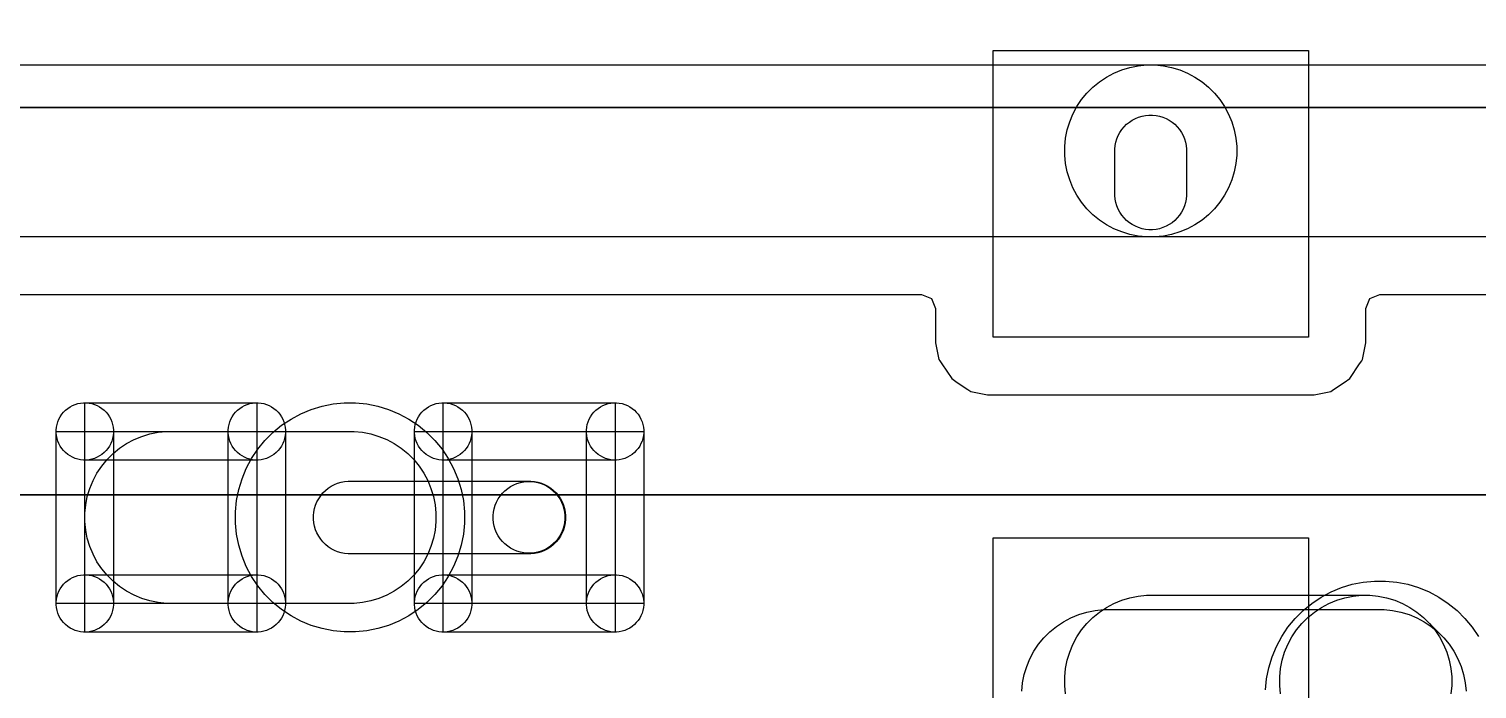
# Model space of a CAD drawing. Extents: x 124579 to 173950, y -108350 to -87650.
# Drawn here: x 142386 to 147438, y -93977 to -91675 of the extents above; entities that cross this region are included whole.
import ezdxf

# ---------------------------------------------------------------- set-up
doc = ezdxf.new("R2010")
doc.units = 0
doc.layers.add('L2D0_Cu1', color=1, linetype='CONTINUOUS')
doc.layers.add('L4D0_Cu2', color=2, linetype='CONTINUOUS')

msp = doc.modelspace()

# ---------------------------------------------------------------- linework, layer by layer
at = {"layer": 'L2D0_Cu1'}
for points in [[(145750, -92750), (145750, -91750), (146850, -91750), (146850, -92750)], [(146293.859, -92375), (146281.637, -92373.796), (146269.591, -92371.4), (146257.838, -92367.835), (146246.491, -92363.135), (146235.66, -92357.345), (146225.448, -92350.522), (146215.954, -92342.731), (146207.269, -92334.046), (146199.478, -92324.552), (146192.655, -92314.34), (146186.865, -92303.509), (146182.165, -92292.162), (146178.6, -92280.409), (146176.204, -92268.363), (146175, -92256.141), (146175, -92093.859), (146176.204, -92081.637), (146178.6, -92069.591), (146182.165, -92057.838), (146186.865, -92046.491), (146192.655, -92035.66), (146199.478, -92025.448), (146207.269, -92015.954), (146215.954, -92007.269), (146225.448, -91999.478), (146235.66, -91992.655), (146246.491, -91986.865), (146257.838, -91982.165), (146269.591, -91978.6), (146281.637, -91976.204), (146293.859, -91975), (146306.141, -91975), (146318.363, -91976.204), (146330.409, -91978.6), (146342.162, -91982.165), (146353.509, -91986.865), (146364.34, -91992.655), (146374.552, -91999.478), (146384.046, -92007.269), (146392.731, -92015.954), (146400.522, -92025.448), (146407.345, -92035.66), (146413.135, -92046.491), (146417.835, -92057.838), (146421.4, -92069.591), (146423.796, -92081.637), (146425, -92093.859), (146425, -92256.141), (146423.796, -92268.363), (146421.4, -92280.409), (146417.835, -92292.162), (146413.135, -92303.509), (146407.345, -92314.34), (146400.522, -92324.552), (146392.731, -92334.046), (146384.046, -92342.731), (146374.552, -92350.522), (146364.34, -92357.345), (146353.509, -92363.135), (146342.162, -92367.835), (146330.409, -92371.4), (146318.363, -92373.796), (146306.141, -92375)], [(142576.193, -93178.48), (142566.427, -93177.518), (142556.802, -93175.603), (142547.411, -93172.754), (142538.344, -93168.999), (142529.69, -93164.373), (142521.53, -93158.921), (142513.944, -93152.695), (142507.005, -93145.756), (142500.779, -93138.17), (142495.327, -93130.01), (142490.701, -93121.356), (142486.946, -93112.289), (142484.097, -93102.898), (142482.182, -93093.273), (142481.22, -93083.507), (142481.22, -93073.693), (142482.182, -93063.927), (142484.097, -93054.302), (142486.946, -93044.911), (142490.701, -93035.844), (142495.327, -93027.19), (142500.779, -93019.03), (142507.005, -93011.444), (142513.944, -93004.505), (142521.53, -92998.279), (142529.69, -92992.827), (142538.344, -92988.201), (142547.411, -92984.446), (142556.802, -92981.597), (142566.427, -92979.682), (142576.193, -92978.72), (142586.007, -92978.72), (142595.773, -92979.682), (142605.398, -92981.597), (142614.789, -92984.446), (142623.856, -92988.201), (142632.51, -92992.827), (142640.67, -92998.279), (142648.256, -93004.505), (142655.195, -93011.444), (142661.421, -93019.03), (142666.873, -93027.19), (142671.499, -93035.844), (142675.254, -93044.911), (142678.103, -93054.302), (142680.018, -93063.927), (142680.98, -93073.693), (142680.98, -93083.507), (142680.018, -93093.273), (142678.103, -93102.898), (142675.254, -93112.289), (142671.499, -93121.356), (142666.873, -93130.01), (142661.421, -93138.17), (142655.195, -93145.756), (142648.256, -93152.695), (142640.67, -93158.921), (142632.51, -93164.373), (142623.856, -93168.999), (142614.789, -93172.754), (142605.398, -93175.603), (142595.773, -93177.518), (142586.007, -93178.48)], [(142581.1, -93178.6), (142581.1, -92978.6), (143181.1, -92978.6), (143181.1, -93178.6)], [(143176.193, -93178.48), (143166.427, -93177.518), (143156.802, -93175.603), (143147.411, -93172.754), (143138.344, -93168.999), (143129.69, -93164.373), (143121.53, -93158.921), (143113.944, -93152.695), (143107.005, -93145.756), (143100.779, -93138.17), (143095.327, -93130.01), (143090.701, -93121.356), (143086.946, -93112.289), (143084.097, -93102.898), (143082.182, -93093.273), (143081.22, -93083.507), (143081.22, -93073.693), (143082.182, -93063.927), (143084.097, -93054.302), (143086.946, -93044.911), (143090.701, -93035.844), (143095.327, -93027.19), (143100.779, -93019.03), (143107.005, -93011.444), (143113.944, -93004.505), (143121.53, -92998.279), (143129.69, -92992.827), (143138.344, -92988.201), (143147.411, -92984.446), (143156.802, -92981.597), (143166.427, -92979.682), (143176.193, -92978.72), (143186.007, -92978.72), (143195.773, -92979.682), (143205.398, -92981.597), (143214.789, -92984.446), (143223.856, -92988.201), (143232.51, -92992.827), (143240.67, -92998.279), (143248.256, -93004.505), (143255.195, -93011.444), (143261.421, -93019.03), (143266.873, -93027.19), (143271.499, -93035.844), (143275.254, -93044.911), (143278.103, -93054.302), (143280.018, -93063.927), (143280.98, -93073.693), (143280.98, -93083.507), (143280.018, -93093.273), (143278.103, -93102.898), (143275.254, -93112.289), (143271.499, -93121.356), (143266.873, -93130.01), (143261.421, -93138.17), (143255.195, -93145.756), (143248.256, -93152.695), (143240.67, -93158.921), (143232.51, -93164.373), (143223.856, -93168.999), (143214.789, -93172.754), (143205.398, -93175.603), (143195.773, -93177.518), (143186.007, -93178.48)], [(143486.373, -93778.118), (143447.308, -93774.271), (143408.808, -93766.613), (143371.244, -93755.218), (143334.978, -93740.196), (143300.359, -93721.691), (143267.72, -93699.883), (143237.376, -93674.98), (143209.62, -93647.224), (143184.717, -93616.88), (143162.909, -93584.241), (143144.404, -93549.622), (143129.382, -93513.356), (143117.987, -93475.792), (143110.329, -93437.292), (143106.482, -93398.227), (143106.482, -93358.973), (143110.329, -93319.908), (143117.987, -93281.408), (143129.382, -93243.844), (143144.404, -93207.578), (143162.909, -93172.959), (143184.717, -93140.32), (143209.62, -93109.976), (143237.376, -93082.22), (143267.72, -93057.317), (143300.359, -93035.509), (143334.978, -93017.004), (143371.244, -93001.982), (143408.808, -92990.587), (143447.308, -92982.929), (143486.373, -92979.082), (143525.627, -92979.082), (143564.692, -92982.929), (143603.192, -92990.587), (143640.756, -93001.982), (143677.022, -93017.004), (143711.641, -93035.509), (143744.28, -93057.317), (143774.624, -93082.22), (143802.38, -93109.976), (143827.283, -93140.32), (143849.091, -93172.959), (143867.596, -93207.578), (143882.618, -93243.844), (143894.013, -93281.408), (143901.671, -93319.908), (143905.518, -93358.973), (143905.518, -93398.227), (143901.671, -93437.292), (143894.013, -93475.792), (143882.618, -93513.356), (143867.596, -93549.622), (143849.091, -93584.241), (143827.283, -93616.88), (143802.38, -93647.224), (143774.624, -93674.98), (143744.28, -93699.883), (143711.641, -93721.691), (143677.022, -93740.196), (143640.756, -93755.218), (143603.192, -93766.613), (143564.692, -93774.271), (143525.627, -93778.118)], [(143826.193, -93178.48), (143816.427, -93177.518), (143806.802, -93175.603), (143797.411, -93172.754), (143788.344, -93168.999), (143779.69, -93164.373), (143771.53, -93158.921), (143763.944, -93152.695), (143757.005, -93145.756), (143750.779, -93138.17), (143745.327, -93130.01), (143740.701, -93121.356), (143736.946, -93112.289), (143734.097, -93102.898), (143732.182, -93093.273), (143731.22, -93083.507), (143731.22, -93073.693), (143732.182, -93063.927), (143734.097, -93054.302), (143736.946, -93044.911), (143740.701, -93035.844), (143745.327, -93027.19), (143750.779, -93019.03), (143757.005, -93011.444), (143763.944, -93004.505), (143771.53, -92998.279), (143779.69, -92992.827), (143788.344, -92988.201), (143797.411, -92984.446), (143806.802, -92981.597), (143816.427, -92979.682), (143826.193, -92978.72), (143836.007, -92978.72), (143845.773, -92979.682), (143855.398, -92981.597), (143864.789, -92984.446), (143873.856, -92988.201), (143882.51, -92992.827), (143890.67, -92998.279), (143898.256, -93004.505), (143905.195, -93011.444), (143911.421, -93019.03), (143916.873, -93027.19), (143921.499, -93035.844), (143925.254, -93044.911), (143928.103, -93054.302), (143930.018, -93063.927), (143930.98, -93073.693), (143930.98, -93083.507), (143930.018, -93093.273), (143928.103, -93102.898), (143925.254, -93112.289), (143921.499, -93121.356), (143916.873, -93130.01), (143911.421, -93138.17), (143905.195, -93145.756), (143898.256, -93152.695), (143890.67, -93158.921), (143882.51, -93164.373), (143873.856, -93168.999), (143864.789, -93172.754), (143855.398, -93175.603), (143845.773, -93177.518), (143836.007, -93178.48)], [(143831.1, -93178.6), (143831.1, -92978.6), (144431.1, -92978.6), (144431.1, -93178.6)], [(144426.193, -93178.48), (144416.427, -93177.518), (144406.802, -93175.603), (144397.411, -93172.754), (144388.344, -93168.999), (144379.69, -93164.373), (144371.53, -93158.921), (144363.944, -93152.695), (144357.005, -93145.756), (144350.779, -93138.17), (144345.327, -93130.01), (144340.701, -93121.356), (144336.946, -93112.289), (144334.097, -93102.898), (144332.182, -93093.273), (144331.22, -93083.507), (144331.22, -93073.693), (144332.182, -93063.927), (144334.097, -93054.302), (144336.946, -93044.911), (144340.701, -93035.844), (144345.327, -93027.19), (144350.779, -93019.03), (144357.005, -93011.444), (144363.944, -93004.505), (144371.53, -92998.279), (144379.69, -92992.827), (144388.344, -92988.201), (144397.411, -92984.446), (144406.802, -92981.597), (144416.427, -92979.682), (144426.193, -92978.72), (144436.007, -92978.72), (144445.773, -92979.682), (144455.398, -92981.597), (144464.789, -92984.446), (144473.856, -92988.201), (144482.51, -92992.827), (144490.67, -92998.279), (144498.256, -93004.505), (144505.195, -93011.444), (144511.421, -93019.03), (144516.873, -93027.19), (144521.499, -93035.844), (144525.254, -93044.911), (144528.103, -93054.302), (144530.018, -93063.927), (144530.98, -93073.693), (144530.98, -93083.507), (144530.018, -93093.273), (144528.103, -93102.898), (144525.254, -93112.289), (144521.499, -93121.356), (144516.873, -93130.01), (144511.421, -93138.17), (144505.195, -93145.756), (144498.256, -93152.695), (144490.67, -93158.921), (144482.51, -93164.373), (144473.856, -93168.999), (144464.789, -93172.754), (144455.398, -93175.603), (144445.773, -93177.518), (144436.007, -93178.48)], [(142481.1, -93678.6), (142481.1, -93078.6), (142681.1, -93078.6), (142681.1, -93678.6)], [(142866.362, -93678.6), (142837.028, -93675.711), (142808.118, -93669.96), (142779.911, -93661.404), (142752.679, -93650.124), (142726.683, -93636.229), (142702.175, -93619.853), (142679.389, -93601.153), (142658.547, -93580.311), (142639.847, -93557.525), (142623.471, -93533.017), (142609.576, -93507.021), (142598.296, -93479.789), (142589.74, -93451.582), (142583.989, -93422.672), (142581.1, -93393.338), (142581.1, -93363.862), (142583.989, -93334.528), (142589.74, -93305.618), (142598.296, -93277.411), (142609.576, -93250.179), (142623.471, -93224.183), (142639.847, -93199.675), (142658.547, -93176.889), (142679.389, -93156.047), (142702.175, -93137.347), (142726.683, -93120.971), (142752.679, -93107.076), (142779.911, -93095.796), (142808.118, -93087.24), (142837.028, -93081.489), (142866.362, -93078.6), (143520.738, -93078.6), (143550.072, -93081.489), (143578.982, -93087.24), (143607.189, -93095.796), (143634.421, -93107.076), (143660.417, -93120.971), (143684.925, -93137.347), (143707.711, -93156.047), (143728.553, -93176.889), (143747.253, -93199.675), (143763.629, -93224.183), (143777.524, -93250.179), (143788.804, -93277.411), (143797.36, -93305.618), (143803.111, -93334.528), (143806, -93363.862), (143806, -93393.338), (143803.111, -93422.672), (143797.36, -93451.582), (143788.804, -93479.789), (143777.524, -93507.021), (143763.629, -93533.017), (143747.253, -93557.525), (143728.553, -93580.311), (143707.711, -93601.153), (143684.925, -93619.853), (143660.417, -93636.229), (143634.421, -93650.124), (143607.189, -93661.404), (143578.982, -93669.96), (143550.072, -93675.711), (143520.738, -93678.6)], [(142581.1, -93678.6), (142581.1, -93078.6), (143181.1, -93078.6), (143181.1, -93678.6)], [(143081.1, -93678.6), (143081.1, -93078.6), (143281.1, -93078.6), (143281.1, -93678.6)], [(143731.1, -93678.6), (143731.1, -93078.6), (143931.1, -93078.6), (143931.1, -93678.6)], [(143831.1, -93678.6), (143831.1, -93078.6), (144431.1, -93078.6), (144431.1, -93678.6)], [(144331.1, -93678.6), (144331.1, -93078.6), (144531.1, -93078.6), (144531.1, -93678.6)], [(143499.761, -93505.6), (143487.343, -93504.377), (143475.104, -93501.943), (143463.163, -93498.32), (143451.635, -93493.545), (143440.63, -93487.663), (143430.255, -93480.73), (143420.609, -93472.814), (143411.786, -93463.991), (143403.87, -93454.345), (143396.937, -93443.97), (143391.055, -93432.965), (143386.28, -93421.437), (143382.657, -93409.496), (143380.223, -93397.257), (143379, -93384.839), (143379, -93372.361), (143380.223, -93359.943), (143382.657, -93347.704), (143386.28, -93335.763), (143391.055, -93324.235), (143396.937, -93313.23), (143403.87, -93302.855), (143411.786, -93293.209), (143420.609, -93284.386), (143430.255, -93276.47), (143440.63, -93269.537), (143451.635, -93263.655), (143463.163, -93258.88), (143475.104, -93255.257), (143487.343, -93252.823), (143499.761, -93251.6), (144137.239, -93251.6), (144149.657, -93252.823), (144161.896, -93255.257), (144173.837, -93258.88), (144185.365, -93263.655), (144196.37, -93269.537), (144206.745, -93276.47), (144216.391, -93284.386), (144225.214, -93293.209), (144233.13, -93302.855), (144240.063, -93313.23), (144245.945, -93324.235), (144250.72, -93335.763), (144254.343, -93347.704), (144256.777, -93359.943), (144258, -93372.361), (144258, -93384.839), (144256.777, -93397.257), (144254.343, -93409.496), (144250.72, -93421.437), (144245.945, -93432.965), (144240.063, -93443.97), (144233.13, -93454.345), (144225.214, -93463.991), (144216.391, -93472.814), (144206.745, -93480.73), (144196.37, -93487.663), (144185.365, -93493.545), (144173.837, -93498.32), (144161.896, -93501.943), (144149.657, -93504.377), (144137.239, -93505.6)], [(144124.859, -93503.6), (144112.637, -93502.396), (144100.591, -93500), (144088.838, -93496.435), (144077.491, -93491.735), (144066.66, -93485.945), (144056.448, -93479.122), (144046.954, -93471.331), (144038.269, -93462.646), (144030.478, -93453.152), (144023.655, -93442.94), (144017.865, -93432.109), (144013.165, -93420.762), (144009.6, -93409.009), (144007.204, -93396.963), (144006, -93384.741), (144006, -93372.459), (144007.204, -93360.237), (144009.6, -93348.191), (144013.165, -93336.438), (144017.865, -93325.091), (144023.655, -93314.26), (144030.478, -93304.048), (144038.269, -93294.554), (144046.954, -93285.869), (144056.448, -93278.078), (144066.66, -93271.255), (144077.491, -93265.465), (144088.838, -93260.765), (144100.591, -93257.2), (144112.637, -93254.804), (144124.859, -93253.6), (144137.241, -93253.6), (144149.463, -93254.804), (144161.509, -93257.2), (144173.262, -93260.765), (144184.609, -93265.465), (144195.44, -93271.255), (144205.652, -93278.078), (144215.146, -93285.869), (144223.831, -93294.554), (144231.622, -93304.048), (144238.445, -93314.26), (144244.235, -93325.091), (144248.935, -93336.438), (144252.5, -93348.191), (144254.896, -93360.237), (144256.1, -93372.459), (144256.1, -93384.741), (144254.896, -93396.963), (144252.5, -93409.009), (144248.935, -93420.762), (144244.235, -93432.109), (144238.445, -93442.94), (144231.622, -93453.152), (144223.831, -93462.646), (144215.146, -93471.331), (144205.652, -93479.122), (144195.44, -93485.945), (144184.609, -93491.735), (144173.262, -93496.435), (144161.509, -93500), (144149.463, -93502.396), (144137.241, -93503.6)], [(145750, -94450), (145750, -93450), (146850, -93450), (146850, -94450)], [(142576.193, -93778.48), (142566.427, -93777.518), (142556.802, -93775.603), (142547.411, -93772.754), (142538.344, -93768.999), (142529.69, -93764.373), (142521.53, -93758.921), (142513.944, -93752.695), (142507.005, -93745.756), (142500.779, -93738.17), (142495.327, -93730.01), (142490.701, -93721.356), (142486.946, -93712.289), (142484.097, -93702.898), (142482.182, -93693.273), (142481.22, -93683.507), (142481.22, -93673.693), (142482.182, -93663.927), (142484.097, -93654.302), (142486.946, -93644.911), (142490.701, -93635.844), (142495.327, -93627.19), (142500.779, -93619.03), (142507.005, -93611.444), (142513.944, -93604.505), (142521.53, -93598.279), (142529.69, -93592.827), (142538.344, -93588.201), (142547.411, -93584.446), (142556.802, -93581.597), (142566.427, -93579.682), (142576.193, -93578.72), (142586.007, -93578.72), (142595.773, -93579.682), (142605.398, -93581.597), (142614.789, -93584.446), (142623.856, -93588.201), (142632.51, -93592.827), (142640.67, -93598.279), (142648.256, -93604.505), (142655.195, -93611.444), (142661.421, -93619.03), (142666.873, -93627.19), (142671.499, -93635.844), (142675.254, -93644.911), (142678.103, -93654.302), (142680.018, -93663.927), (142680.98, -93673.693), (142680.98, -93683.507), (142680.018, -93693.273), (142678.103, -93702.898), (142675.254, -93712.289), (142671.499, -93721.356), (142666.873, -93730.01), (142661.421, -93738.17), (142655.195, -93745.756), (142648.256, -93752.695), (142640.67, -93758.921), (142632.51, -93764.373), (142623.856, -93768.999), (142614.789, -93772.754), (142605.398, -93775.603), (142595.773, -93777.518), (142586.007, -93778.48)], [(142581.1, -93778.6), (142581.1, -93578.6), (143181.1, -93578.6), (143181.1, -93778.6)], [(143176.193, -93778.48), (143166.427, -93777.518), (143156.802, -93775.603), (143147.411, -93772.754), (143138.344, -93768.999), (143129.69, -93764.373), (143121.53, -93758.921), (143113.944, -93752.695), (143107.005, -93745.756), (143100.779, -93738.17), (143095.327, -93730.01), (143090.701, -93721.356), (143086.946, -93712.289), (143084.097, -93702.898), (143082.182, -93693.273), (143081.22, -93683.507), (143081.22, -93673.693), (143082.182, -93663.927), (143084.097, -93654.302), (143086.946, -93644.911), (143090.701, -93635.844), (143095.327, -93627.19), (143100.779, -93619.03), (143107.005, -93611.444), (143113.944, -93604.505), (143121.53, -93598.279), (143129.69, -93592.827), (143138.344, -93588.201), (143147.411, -93584.446), (143156.802, -93581.597), (143166.427, -93579.682), (143176.193, -93578.72), (143186.007, -93578.72), (143195.773, -93579.682), (143205.398, -93581.597), (143214.789, -93584.446), (143223.856, -93588.201), (143232.51, -93592.827), (143240.67, -93598.279), (143248.256, -93604.505), (143255.195, -93611.444), (143261.421, -93619.03), (143266.873, -93627.19), (143271.499, -93635.844), (143275.254, -93644.911), (143278.103, -93654.302), (143280.018, -93663.927), (143280.98, -93673.693), (143280.98, -93683.507), (143280.018, -93693.273), (143278.103, -93702.898), (143275.254, -93712.289), (143271.499, -93721.356), (143266.873, -93730.01), (143261.421, -93738.17), (143255.195, -93745.756), (143248.256, -93752.695), (143240.67, -93758.921), (143232.51, -93764.373), (143223.856, -93768.999), (143214.789, -93772.754), (143205.398, -93775.603), (143195.773, -93777.518), (143186.007, -93778.48)], [(143826.193, -93778.48), (143816.427, -93777.518), (143806.802, -93775.603), (143797.411, -93772.754), (143788.344, -93768.999), (143779.69, -93764.373), (143771.53, -93758.921), (143763.944, -93752.695), (143757.005, -93745.756), (143750.779, -93738.17), (143745.327, -93730.01), (143740.701, -93721.356), (143736.946, -93712.289), (143734.097, -93702.898), (143732.182, -93693.273), (143731.22, -93683.507), (143731.22, -93673.693), (143732.182, -93663.927), (143734.097, -93654.302), (143736.946, -93644.911), (143740.701, -93635.844), (143745.327, -93627.19), (143750.779, -93619.03), (143757.005, -93611.444), (143763.944, -93604.505), (143771.53, -93598.279), (143779.69, -93592.827), (143788.344, -93588.201), (143797.411, -93584.446), (143806.802, -93581.597), (143816.427, -93579.682), (143826.193, -93578.72), (143836.007, -93578.72), (143845.773, -93579.682), (143855.398, -93581.597), (143864.789, -93584.446), (143873.856, -93588.201), (143882.51, -93592.827), (143890.67, -93598.279), (143898.256, -93604.505), (143905.195, -93611.444), (143911.421, -93619.03), (143916.873, -93627.19), (143921.499, -93635.844), (143925.254, -93644.911), (143928.103, -93654.302), (143930.018, -93663.927), (143930.98, -93673.693), (143930.98, -93683.507), (143930.018, -93693.273), (143928.103, -93702.898), (143925.254, -93712.289), (143921.499, -93721.356), (143916.873, -93730.01), (143911.421, -93738.17), (143905.195, -93745.756), (143898.256, -93752.695), (143890.67, -93758.921), (143882.51, -93764.373), (143873.856, -93768.999), (143864.789, -93772.754), (143855.398, -93775.603), (143845.773, -93777.518), (143836.007, -93778.48)], [(143831.1, -93778.6), (143831.1, -93578.6), (144431.1, -93578.6), (144431.1, -93778.6)], [(144426.193, -93778.48), (144416.427, -93777.518), (144406.802, -93775.603), (144397.411, -93772.754), (144388.344, -93768.999), (144379.69, -93764.373), (144371.53, -93758.921), (144363.944, -93752.695), (144357.005, -93745.756), (144350.779, -93738.17), (144345.327, -93730.01), (144340.701, -93721.356), (144336.946, -93712.289), (144334.097, -93702.898), (144332.182, -93693.273), (144331.22, -93683.507), (144331.22, -93673.693), (144332.182, -93663.927), (144334.097, -93654.302), (144336.946, -93644.911), (144340.701, -93635.844), (144345.327, -93627.19), (144350.779, -93619.03), (144357.005, -93611.444), (144363.944, -93604.505), (144371.53, -93598.279), (144379.69, -93592.827), (144388.344, -93588.201), (144397.411, -93584.446), (144406.802, -93581.597), (144416.427, -93579.682), (144426.193, -93578.72), (144436.007, -93578.72), (144445.773, -93579.682), (144455.398, -93581.597), (144464.789, -93584.446), (144473.856, -93588.201), (144482.51, -93592.827), (144490.67, -93598.279), (144498.256, -93604.505), (144505.195, -93611.444), (144511.421, -93619.03), (144516.873, -93627.19), (144521.499, -93635.844), (144525.254, -93644.911), (144528.103, -93654.302), (144530.018, -93663.927), (144530.98, -93673.693), (144530.98, -93683.507), (144530.018, -93693.273), (144528.103, -93702.898), (144525.254, -93712.289), (144521.499, -93721.356), (144516.873, -93730.01), (144511.421, -93738.17), (144505.195, -93745.756), (144498.256, -93752.695), (144490.67, -93758.921), (144482.51, -93764.373), (144473.856, -93768.999), (144464.789, -93772.754), (144455.398, -93775.603), (144445.773, -93777.518), (144436.007, -93778.48)]]:
    msp.add_lwpolyline(points, close=True, dxfattribs=at)
for points in [[(139485.262, -91800), (146314.738, -91800), (146344.072, -91802.889), (146372.982, -91808.64), (146401.189, -91817.196), (146428.421, -91828.476), (146454.417, -91842.371), (146478.925, -91858.747), (146501.711, -91877.447), (146522.553, -91898.289), (146541.253, -91921.075), (146557.629, -91945.583), (146571.524, -91971.579), (146582.804, -91998.811), (146591.36, -92027.018), (146597.111, -92055.928), (146600, -92085.262), (146600, -92114.738), (146597.111, -92144.072), (146591.36, -92172.982), (146582.804, -92201.189), (146571.524, -92228.421), (146557.629, -92254.417), (146541.253, -92278.925), (146522.553, -92301.711), (146501.711, -92322.553), (146478.925, -92341.253), (146454.417, -92357.629), (146428.421, -92371.524), (146401.189, -92382.804), (146372.982, -92391.36), (146344.072, -92397.111), (146314.738, -92400), (139485.262, -92400)], [(158814.738, -92400), (146285.262, -92400), (146255.928, -92397.111), (146227.018, -92391.36), (146198.811, -92382.804), (146171.579, -92371.524), (146145.583, -92357.629), (146121.075, -92341.253), (146098.289, -92322.553), (146077.447, -92301.711), (146058.747, -92278.925), (146042.371, -92254.417), (146028.476, -92228.421), (146017.196, -92201.189), (146008.64, -92172.982), (146002.889, -92144.072), (146000, -92114.738), (146000, -92085.262), (146002.889, -92055.928), (146008.64, -92027.018), (146017.196, -91998.811), (146028.476, -91971.579), (146042.371, -91945.583), (146058.747, -91921.075), (146077.447, -91898.289), (146098.289, -91877.447), (146121.075, -91858.747), (146145.583, -91842.371), (146171.579, -91828.476), (146198.811, -91817.196), (146227.018, -91808.64), (146255.928, -91802.889), (146285.262, -91800), (158814.738, -91800)], [(139727.597, -92600.5), (145500.5, -92600.5), (145535.148, -92614.852), (145549.5, -92649.5), (145549.5, -92769.748), (145561.133, -92828.231), (145563.815, -92832.245), (145571.202, -92843.3), (145605.448, -92894.552), (145625.107, -92907.688), (145662.356, -92932.577), (145671.769, -92938.867), (145730.252, -92950.5), (146869.748, -92950.5), (146928.231, -92938.867), (146937.645, -92932.577), (146974.893, -92907.688), (146994.552, -92894.552), (147028.798, -92843.3), (147036.185, -92832.245), (147038.867, -92828.231), (147050.5, -92769.748), (147050.5, -92649.5), (147064.852, -92614.852), (147099.5, -92600.5), (156565.021, -92600.5)], [(146700.482, -93980.373), (146704.329, -93941.308), (146711.987, -93902.808), (146723.382, -93865.244), (146738.404, -93828.978), (146756.909, -93794.359), (146778.717, -93761.72), (146803.62, -93731.376), (146831.376, -93703.62), (146861.72, -93678.717), (146894.359, -93656.909), (146928.978, -93638.404), (146965.244, -93623.382), (147002.808, -93611.987), (147041.308, -93604.329), (147080.373, -93600.482), (147119.627, -93600.482), (147158.692, -93604.329), (147197.192, -93611.987), (147234.756, -93623.382), (147271.022, -93638.404), (147305.641, -93656.909), (147338.28, -93678.717), (147368.624, -93703.62), (147396.38, -93731.376), (147421.283, -93761.72), (147443.091, -93794.359)], [(146002.889, -93994.072), (146000, -93964.738), (146000, -93935.262), (146002.889, -93905.928), (146008.64, -93877.018), (146017.196, -93848.811), (146028.476, -93821.579), (146042.371, -93795.583), (146058.747, -93771.075), (146077.447, -93748.289), (146098.289, -93727.447), (146121.075, -93708.747), (146145.583, -93692.371), (146171.579, -93678.476), (146198.811, -93667.196), (146227.018, -93658.64), (146255.928, -93652.889), (146285.262, -93650), (147064.738, -93650), (147094.072, -93652.889), (147122.982, -93658.64), (147151.189, -93667.196), (147178.421, -93678.476), (147204.417, -93692.371), (147228.925, -93708.747), (147251.711, -93727.447), (147272.553, -93748.289), (147291.253, -93771.075), (147307.629, -93795.583), (147321.524, -93821.579), (147332.804, -93848.811), (147341.36, -93877.018), (147347.111, -93905.928), (147350, -93935.262), (147350, -93964.738), (147347.111, -93994.072)], [(146752.889, -93994.072), (146750, -93964.738), (146750, -93935.262), (146752.889, -93905.928), (146758.64, -93877.018), (146767.196, -93848.811), (146778.476, -93821.579), (146792.371, -93795.583), (146808.747, -93771.075), (146827.447, -93748.289), (146848.289, -93727.447), (146871.075, -93708.747), (146895.583, -93692.371), (146921.579, -93678.476), (146948.811, -93667.196), (146977.018, -93658.64), (147005.928, -93652.889), (147035.262, -93650), (147064.738, -93650), (147094.072, -93652.889), (147122.982, -93658.64), (147151.189, -93667.196), (147178.421, -93678.476), (147204.417, -93692.371), (147228.925, -93708.747), (147251.711, -93727.447), (147322.553, -93798.289), (147341.253, -93821.075), (147357.629, -93845.583), (147371.524, -93871.579), (147382.804, -93898.811), (147391.36, -93927.018), (147397.111, -93955.928), (147400, -93985.262)], [(145850, -93985.262), (145852.889, -93955.928), (145858.64, -93927.018), (145867.196, -93898.811), (145878.476, -93871.579), (145892.371, -93845.583), (145908.747, -93821.075), (145927.447, -93798.289), (145948.289, -93777.447), (145971.075, -93758.747), (145995.583, -93742.371), (146021.579, -93728.476), (146048.811, -93717.196), (146077.018, -93708.64), (146105.928, -93702.889), (146135.262, -93700), (147114.738, -93700), (147144.072, -93702.889), (147172.982, -93708.64), (147201.189, -93717.196), (147228.421, -93728.476), (147254.417, -93742.371), (147278.925, -93758.747), (147301.711, -93777.447), (147322.553, -93798.289), (147341.253, -93821.075), (147357.629, -93845.583), (147371.524, -93871.579), (147382.804, -93898.811), (147391.36, -93927.018), (147397.111, -93955.928), (147400, -93985.262)]]:
    msp.add_lwpolyline(points, dxfattribs=at)
at = {"layer": 'L4D0_Cu2'}
for points in [[(155994.318, -93300), (131716.001, -93300), (131707.393, -89964.44), (167394.963, -89964.44)], [(160521.7, -91948.819), (131687.605, -91948.819), (131682.576, -90000), (167544.532, -90000)], [(156016.71, -93300), (131691.092, -93300), (131687.605, -91948.819), (160521.7, -91948.819)], [(131691.092, -93300), (156016.71, -93300)], [(131716.001, -93300), (155994.318, -93300)], [(146700.482, -93980.373), (146704.329, -93941.308), (146711.987, -93902.808), (146723.382, -93865.244), (146738.404, -93828.978), (146756.909, -93794.359), (146778.717, -93761.72), (146803.62, -93731.376), (146831.376, -93703.62), (146861.72, -93678.717), (146894.359, -93656.909), (146928.978, -93638.404), (146965.244, -93623.382), (147002.808, -93611.987), (147041.308, -93604.329), (147080.373, -93600.482), (147119.627, -93600.482), (147158.692, -93604.329), (147197.192, -93611.987), (147234.756, -93623.382), (147271.022, -93638.404), (147305.641, -93656.909), (147338.28, -93678.717), (147368.624, -93703.62), (147396.38, -93731.376), (147421.283, -93761.72), (147443.091, -93794.359)]]:
    msp.add_lwpolyline(points, dxfattribs=at)
msp.add_lwpolyline([(143486.373, -93778.118), (143447.308, -93774.271), (143408.808, -93766.613), (143371.244, -93755.218), (143334.978, -93740.196), (143300.359, -93721.691), (143267.72, -93699.883), (143237.376, -93674.98), (143209.62, -93647.224), (143184.717, -93616.88), (143162.909, -93584.241), (143144.404, -93549.622), (143129.382, -93513.356), (143117.987, -93475.792), (143110.329, -93437.292), (143106.482, -93398.227), (143106.482, -93358.973), (143110.329, -93319.908), (143117.987, -93281.408), (143129.382, -93243.844), (143144.404, -93207.578), (143162.909, -93172.959), (143184.717, -93140.32), (143209.62, -93109.976), (143237.376, -93082.22), (143267.72, -93057.317), (143300.359, -93035.509), (143334.978, -93017.004), (143371.244, -93001.982), (143408.808, -92990.587), (143447.308, -92982.929), (143486.373, -92979.082), (143525.627, -92979.082), (143564.692, -92982.929), (143603.192, -92990.587), (143640.756, -93001.982), (143677.022, -93017.004), (143711.641, -93035.509), (143744.28, -93057.317), (143774.624, -93082.22), (143802.38, -93109.976), (143827.283, -93140.32), (143849.091, -93172.959), (143867.596, -93207.578), (143882.618, -93243.844), (143894.013, -93281.408), (143901.671, -93319.908), (143905.518, -93358.973), (143905.518, -93398.227), (143901.671, -93437.292), (143894.013, -93475.792), (143882.618, -93513.356), (143867.596, -93549.622), (143849.091, -93584.241), (143827.283, -93616.88), (143802.38, -93647.224), (143774.624, -93674.98), (143744.28, -93699.883), (143711.641, -93721.691), (143677.022, -93740.196), (143640.756, -93755.218), (143603.192, -93766.613), (143564.692, -93774.271), (143525.627, -93778.118)], close=True, dxfattribs=at)

doc.saveas('drawing.dxf')
